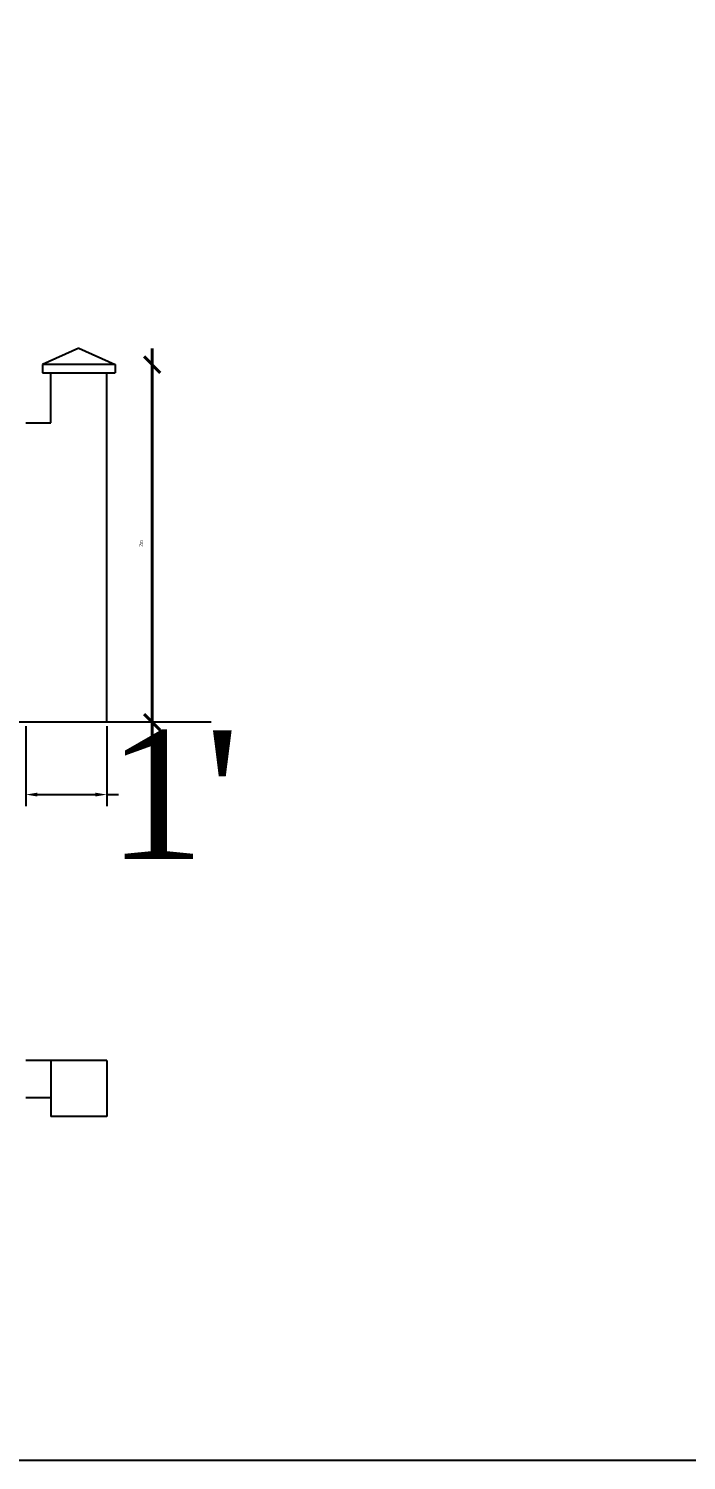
# Model space of a CAD drawing. Header units: metres. Extents: x 31037 to 31490, y -4422 to -3483.
# Drawn here: x 31281.05 to 31291.28, y -4230.29 to -4208.03 of the extents above; entities that cross this region are included whole.
import ezdxf

# ---------------------------------------------------------------- set-up
doc = ezdxf.new("R2010")
doc.units = ezdxf.units.M
doc.header["$LTSCALE"] = 30
doc.header["$MEASUREMENT"] = 0
doc.header["$PDMODE"] = 34
doc.linetypes.add('HIDDEN', pattern=[0.375, 0.25, -0.125])
doc.layers.get('0').update_dxf_attribs({"color": 30, "lineweight": 40})
doc.layers.add('DIM', color=5, linetype='Continuous', lineweight=25)
doc.layers.add('walls', color=20, linetype='Continuous', lineweight=30)
doc.styles.get("Standard").update_dxf_attribs({"font": 'times.ttf', "height": 0.05})
doc.dimstyles.new('DIM-100', dxfattribs={"dimtxt": 0.34375, "dimasz": 0.25, "dimexe": 0, "dimexo": 0, "dimgap": 0.15, "dimtad": 1, "dimrnd": 0.005, "dimzin": 0, "dimdsep": 46, "dimtxsty": 'Standard', "dimblk": 'OBLIQUE', "dimcen": 0.25, "dimdle": 0.25, "dimse1": 1, "dimse2": 1, "dimclrd": 4, "dimclre": 8, "dimclrt": 3, "dimadec": 0, "dimazin": 0, "dimtfac": 1, "dimtix": 1, "dimtmove": 1, "dimatfit": 3, "dimldrblk": 'OPEN90', "dimfxl": 0, "dimtolj": 1, "dimtzin": 0, "dimlwd": -1, "dimlwe": -1, "dimarcsym": 0})
doc.dimstyles.get("Standard").update_dxf_attribs({"dimtxt": 0.18, "dimasz": 0.18, "dimexe": 0.18, "dimexo": 0.0625, "dimgap": 0.09, "dimtad": 0, "dimtih": 1, "dimtoh": 1, "dimdec": 4, "dimzin": 0, "dimdsep": 46, "dimlunit": 4, "dimtxsty": 'Standard', "dimcen": 0.09, "dimadec": 0, "dimazin": 0, "dimtfac": 1, "dimtdec": 4, "dimtofl": 0, "dimtmove": 0, "dimatfit": 3, "dimfxl": 0, "dimtolj": 1, "dimtzin": 0, "dimarcsym": 0})

# ---------------------------------------------------------------- blocks, each defined once
blk = doc.blocks.new('*D87')
at = {"color": 0, "lineweight": -2}
for p, q in [((31281.01, -4218.878), (31281.01, -4220.122)), ((31282.27, -4218.878), (31282.27, -4220.122)), ((31281.19, -4219.942), (31282.09, -4219.942)), ((31282.27, -4219.942), (31282.45, -4219.942))]:
    blk.add_line(p, q, dxfattribs=at)
at = {"color": 0, "lineweight": 30}
for points in [[(31281.19, -4219.912), (31281.19, -4219.972), (31281.01, -4219.942)], [(31282.09, -4219.912), (31282.09, -4219.972), (31282.27, -4219.942)]]:
    blk.add_solid(points, dxfattribs=at)
at = {"layer": 'Defpoints', "color": 0, "lineweight": 30}
for p in [(31281.01, -4218.816), (31282.27, -4218.816), (31282.27, -4219.942)]:
    blk.add_point(p, dxfattribs=at)
at = {"color": 0, "lineweight": 25, "insert": (31283.309, -4219.942), "char_height": 2, "attachment_point": 5}
blk.add_mtext("\\A1;1'", dxfattribs=at)
blk = doc.blocks.new('_Oblique')
at = {"color": 0, "linetype": 'ByBlock', "lineweight": -2}
blk.add_line((-0.5, -0.5), (0.5, 0.5), dxfattribs=at)
blk = doc.blocks.new('*D88')
at = {"color": 4, "linetype": 'HIDDEN'}
blk.add_line((31282.975, -4219.066), (31282.975, -4213.008), dxfattribs=at)
at = {"layer": 'Defpoints', "color": 0, "lineweight": 5}
for p in [(31282.27, -4213.258), (31282.975, -4213.258), (31282.27, -4218.816)]:
    blk.add_point(p, dxfattribs=at)
at = {"color": 4, "xscale": 0.25, "yscale": 0.25, "zscale": 0.25}
for p, rotation in [((31282.975, -4213.258), 90), ((31282.975, -4218.816), 270)]:
    blk.add_blockref('_Oblique', p, dxfattribs=dict(at, rotation=rotation))
at = {"color": 3, "lineweight": 25, "insert": (31282.8, -4216.037), "char_height": 0.05, "attachment_point": 5, "rotation": 90}
blk.add_mtext('\\A1;2m', dxfattribs=at)
blk = doc.blocks.new('_Open90')
at = {"color": 0, "linetype": 'ByBlock', "lineweight": -2}
for p, q in [((0, 0), (-1, 0)), ((-0.5, 0.5), (0, 0)), ((0, 0), (-0.5, -0.5))]:
    blk.add_line(p, q, dxfattribs=at)
blk = doc.blocks.new('*D93')
at = {"color": 0, "lineweight": -2}
for p, q in [((31281.01, -4218.878), (31281.01, -4220.122)), ((31282.27, -4218.878), (31282.27, -4220.122)), ((31281.19, -4219.942), (31282.09, -4219.942)), ((31282.27, -4219.942), (31282.45, -4219.942))]:
    blk.add_line(p, q, dxfattribs=at)
at = {"color": 0, "lineweight": 30}
for points in [[(31281.19, -4219.912), (31281.19, -4219.972), (31281.01, -4219.942)], [(31282.09, -4219.912), (31282.09, -4219.972), (31282.27, -4219.942)]]:
    blk.add_solid(points, dxfattribs=at)
at = {"layer": 'Defpoints', "color": 0, "lineweight": 30}
for p in [(31281.01, -4218.816), (31282.27, -4218.816), (31282.27, -4219.942)]:
    blk.add_point(p, dxfattribs=at)
at = {"color": 0, "lineweight": 25, "insert": (31283.309, -4219.942), "char_height": 2, "attachment_point": 5}
blk.add_mtext("\\A1;1'", dxfattribs=at)
blk = doc.blocks.new('*D94')
at = {"color": 4, "linetype": 'HIDDEN'}
blk.add_line((31282.975, -4219.066), (31282.975, -4213.008), dxfattribs=at)
at = {"layer": 'Defpoints', "color": 0, "lineweight": 5}
for p in [(31282.27, -4213.258), (31282.975, -4213.258), (31282.27, -4218.816)]:
    blk.add_point(p, dxfattribs=at)
at = {"color": 4, "xscale": 0.25, "yscale": 0.25, "zscale": 0.25}
for p, rotation in [((31282.975, -4213.258), 90), ((31282.975, -4218.816), 270)]:
    blk.add_blockref('_Oblique', p, dxfattribs=dict(at, rotation=rotation))
at = {"color": 3, "lineweight": 25, "insert": (31282.8, -4216.037), "char_height": 0.05, "attachment_point": 5, "rotation": 90}
blk.add_mtext('\\A1;2m', dxfattribs=at)
blk = doc.blocks.new('*D89')
at = {"color": 0, "lineweight": -2}
for p, q in [((31281.01, -4218.878), (31281.01, -4220.122)), ((31282.27, -4218.878), (31282.27, -4220.122)), ((31281.19, -4219.942), (31282.09, -4219.942)), ((31282.27, -4219.942), (31282.45, -4219.942))]:
    blk.add_line(p, q, dxfattribs=at)
at = {"color": 0, "lineweight": 30}
for points in [[(31281.19, -4219.912), (31281.19, -4219.972), (31281.01, -4219.942)], [(31282.09, -4219.912), (31282.09, -4219.972), (31282.27, -4219.942)]]:
    blk.add_solid(points, dxfattribs=at)
at = {"layer": 'Defpoints', "color": 0, "lineweight": 30}
for p in [(31281.01, -4218.816), (31282.27, -4218.816), (31282.27, -4219.942)]:
    blk.add_point(p, dxfattribs=at)
at = {"color": 0, "lineweight": 25, "insert": (31283.309, -4219.942), "char_height": 2, "attachment_point": 5}
blk.add_mtext("\\A1;1'", dxfattribs=at)
blk = doc.blocks.new('*D90')
at = {"color": 4, "linetype": 'HIDDEN'}
blk.add_line((31282.975, -4219.066), (31282.975, -4213.008), dxfattribs=at)
at = {"layer": 'Defpoints', "color": 0, "lineweight": 5}
for p in [(31282.27, -4213.258), (31282.975, -4213.258), (31282.27, -4218.816)]:
    blk.add_point(p, dxfattribs=at)
at = {"color": 4, "xscale": 0.25, "yscale": 0.25, "zscale": 0.25}
for p, rotation in [((31282.975, -4213.258), 90), ((31282.975, -4218.816), 270)]:
    blk.add_blockref('_Oblique', p, dxfattribs=dict(at, rotation=rotation))
at = {"color": 3, "lineweight": 25, "insert": (31282.8, -4216.037), "char_height": 0.05, "attachment_point": 5, "rotation": 90}
blk.add_mtext('\\A1;2m', dxfattribs=at)
blk = doc.blocks.new('*D91')
at = {"color": 0, "lineweight": -2}
for p, q in [((31281.01, -4218.878), (31281.01, -4220.122)), ((31282.27, -4218.878), (31282.27, -4220.122)), ((31281.19, -4219.942), (31282.09, -4219.942)), ((31282.27, -4219.942), (31282.45, -4219.942))]:
    blk.add_line(p, q, dxfattribs=at)
at = {"color": 0, "lineweight": 30}
for points in [[(31281.19, -4219.912), (31281.19, -4219.972), (31281.01, -4219.942)], [(31282.09, -4219.912), (31282.09, -4219.972), (31282.27, -4219.942)]]:
    blk.add_solid(points, dxfattribs=at)
at = {"layer": 'Defpoints', "color": 0, "lineweight": 30}
for p in [(31281.01, -4218.816), (31282.27, -4218.816), (31282.27, -4219.942)]:
    blk.add_point(p, dxfattribs=at)
at = {"color": 0, "lineweight": 25, "insert": (31283.309, -4219.942), "char_height": 2, "attachment_point": 5}
blk.add_mtext("\\A1;1'", dxfattribs=at)
blk = doc.blocks.new('*D92')
at = {"color": 4, "linetype": 'HIDDEN'}
blk.add_line((31282.975, -4219.066), (31282.975, -4213.008), dxfattribs=at)
at = {"layer": 'Defpoints', "color": 0, "lineweight": 5}
for p in [(31282.27, -4213.258), (31282.975, -4213.258), (31282.27, -4218.816)]:
    blk.add_point(p, dxfattribs=at)
at = {"color": 4, "xscale": 0.25, "yscale": 0.25, "zscale": 0.25}
for p, rotation in [((31282.975, -4213.258), 90), ((31282.975, -4218.816), 270)]:
    blk.add_blockref('_Oblique', p, dxfattribs=dict(at, rotation=rotation))
at = {"color": 3, "lineweight": 25, "insert": (31282.8, -4216.037), "char_height": 0.05, "attachment_point": 5, "rotation": 90}
blk.add_mtext('\\A1;2m', dxfattribs=at)

msp = doc.modelspace()

# ---------------------------------------------------------------- linework, layer by layer
at = {"layer": 'DIM', "color": 0, "lineweight": 25}
msp.add_lwpolyline([(31232.08042, -4148.87448), (31336.3646, -4148.87448), (31336.3646, -4230.29321), (31232.08042, -4230.29321)], close=True, dxfattribs=at)
at = {"layer": 'walls', "color": 0, "lineweight": 25}
for p, q in [((31281.83412, -4212.99948), (31281.26866, -4213.25797)), ((31281.83412, -4212.99948), (31281.26866, -4213.25797)), ((31281.83412, -4212.99948), (31281.26866, -4213.25797)), ((31281.83412, -4212.99948), (31281.26866, -4213.25797)), ((31281.83412, -4212.99948), (31282.39959, -4213.25797)), ((31281.83412, -4212.99948), (31282.39959, -4213.25797)), ((31281.83412, -4212.99948), (31282.39959, -4213.25797)), ((31281.83412, -4212.99948), (31282.39959, -4213.25797)), ((31282.39959, -4213.25797), (31281.26866, -4213.25797)), ((31281.26866, -4213.25797), (31281.26866, -4213.38722)), ((31282.39959, -4213.25797), (31281.26866, -4213.25797)), ((31281.26866, -4213.25797), (31281.26866, -4213.38722)), ((31282.39959, -4213.25797), (31281.26866, -4213.25797)), ((31281.26866, -4213.25797), (31281.26866, -4213.38722)), ((31282.39959, -4213.25797), (31281.26866, -4213.25797)), ((31281.26866, -4213.25797), (31281.26866, -4213.38722)), ((31281.26866, -4213.38722), (31282.39959, -4213.38722)), ((31281.26866, -4213.38722), (31282.39959, -4213.38722)), ((31281.26866, -4213.38722), (31282.39959, -4213.38722)), ((31281.26866, -4213.38722), (31282.39959, -4213.38722)), ((31281.39791, -4214.16272), (31281.39791, -4213.38722)), ((31281.39791, -4214.16272), (31281.39791, -4213.38722)), ((31281.39791, -4214.16272), (31281.39791, -4213.38722)), ((31281.39791, -4214.16272), (31281.39791, -4213.38722)), ((31282.27034, -4218.81569), (31282.27034, -4213.38722)), ((31282.27034, -4218.81569), (31282.27034, -4213.38722)), ((31282.27034, -4218.81569), (31282.27034, -4213.38722)), ((31282.27034, -4218.81569), (31282.27034, -4213.38722)), ((31282.39959, -4213.25797), (31282.39959, -4213.38722)), ((31282.39959, -4213.25797), (31282.39959, -4213.38722)), ((31282.39959, -4213.25797), (31282.39959, -4213.38722)), ((31282.39959, -4213.25797), (31282.39959, -4213.38722)), ((31281.01016, -4214.16272), (31281.39791, -4214.16272)), ((31281.01016, -4214.16272), (31281.39791, -4214.16272)), ((31281.01016, -4214.16272), (31281.39791, -4214.16272)), ((31281.01016, -4214.16272), (31281.39791, -4214.16272)), ((31283.88855, -4218.81569), (31262.8952, -4218.81569)), ((31283.88855, -4218.81569), (31262.8952, -4218.81569)), ((31283.88855, -4218.81569), (31262.8952, -4218.81569)), ((31283.88855, -4218.81569), (31262.8952, -4218.81569)), ((31282.27034, -4224.0756), (31281.01016, -4224.0756)), ((31282.27034, -4224.0756), (31281.01016, -4224.0756)), ((31282.27034, -4224.0756), (31281.01016, -4224.0756)), ((31282.27034, -4224.0756), (31281.01016, -4224.0756)), ((31281.39791, -4224.0756), (31281.39791, -4224.94803)), ((31281.39791, -4224.0756), (31281.39791, -4224.94803)), ((31281.39791, -4224.0756), (31281.39791, -4224.94803)), ((31281.39791, -4224.0756), (31281.39791, -4224.94803)), ((31282.27034, -4224.0756), (31282.27034, -4224.94803)), ((31282.27034, -4224.0756), (31282.27034, -4224.94803)), ((31282.27034, -4224.0756), (31282.27034, -4224.94803)), ((31282.27034, -4224.0756), (31282.27034, -4224.94803)), ((31281.39791, -4224.65722), (31281.01016, -4224.65722)), ((31281.39791, -4224.65722), (31281.01016, -4224.65722)), ((31281.39791, -4224.65722), (31281.01016, -4224.65722)), ((31281.39791, -4224.65722), (31281.01016, -4224.65722)), ((31282.27034, -4224.94803), (31281.39791, -4224.94803)), ((31282.27034, -4224.94803), (31281.39791, -4224.94803)), ((31282.27034, -4224.94803), (31281.39791, -4224.94803)), ((31282.27034, -4224.94803), (31281.39791, -4224.94803))]:
    msp.add_line(p, q, dxfattribs=at)

# ---------------------------------------------------------------- dimensions: what is measured, and where the dimension line sits
at = {"color": 0, "lineweight": 25}
for picture in ['*D88', '*D94', '*D90', '*D92']:
    dim = msp.add_linear_dim(base=(31282.97508, -4213.25797), p1=(31282.27034, -4218.81569), p2=(31282.27034, -4213.25797), angle=90, text='2m', dimstyle='DIM-100', override={"dimscale": 1, "dimfxl": 3, "dimarcsym": 1}, dxfattribs=at)
    dim.commit()
    dim.dimension.update_dxf_attribs({"geometry": picture, "text_midpoint": (31282.80008, -4216.03683)})
for picture in ['*D87', '*D93', '*D89', '*D91']:
    dim = msp.add_linear_dim(base=(31282.27034, -4219.9422), p1=(31281.01016, -4218.81569), p2=(31282.27034, -4218.81569), text="1'", dimstyle='Standard', override={"dimtxt": 2}, dxfattribs=at)
    dim.commit()
    dim.dimension.update_dxf_attribs({"geometry": picture, "text_midpoint": (31283.3089, -4219.9422)})

doc.saveas('drawing.dxf')
